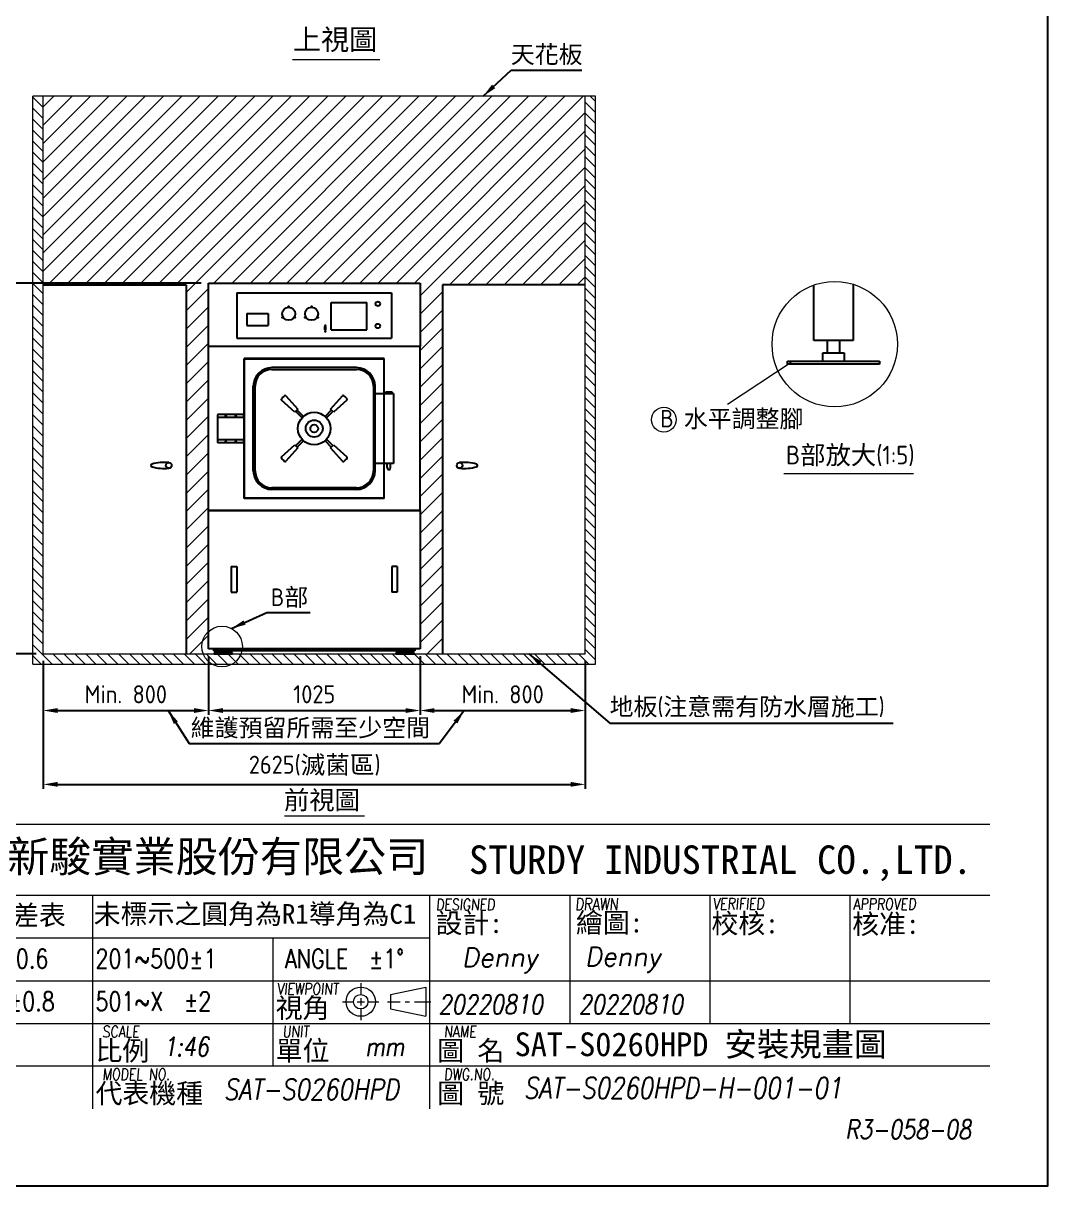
# Model space of a CAD drawing. Header units: millimetres. Extents: x -215875 to 13478, y -2277 to 9476.
# Drawn here: x 8515 to 13478, y 0 to 5631 of the extents above; entities that cross this region are included whole.
import ezdxf

# ---------------------------------------------------------------- set-up
doc = ezdxf.new("R2010")
doc.units = ezdxf.units.MM
doc.header["$MEASUREMENT"] = 0
doc.linetypes.add('HIDDEN', pattern=[9.525, 6.35, -3.175])
doc.layers.get('0').update_dxf_attribs({"lineweight": 25})
for name, color, linetype, lineweight in [('D', 3, 'Continuous', 13), ('DIM', 3, 'Continuous', 9), ('F', 7, 'Continuous', 15), ('H', 2, 'HIDDEN', 15), ('S', 4, 'Continuous', 15), ('T', 4, 'Continuous', 15)]:
    doc.layers.add(name, color=color, linetype=linetype, lineweight=lineweight)
doc.styles.get("Standard").update_dxf_attribs({"font": 'KAIU.TTF'})
doc.styles.add('STU25', font='isocp2.shx')
doc.styles.add('Text', font='romans.shx', dxfattribs={"width": 0.8, "oblique": 10})
doc.dimstyles.new('STU25', dxfattribs={"dimscale": 35, "dimtxt": 2.5, "dimasz": 2, "dimexe": 0.6, "dimexo": 1, "dimgap": 1, "dimtad": 1, "dimdsep": 46, "dimtxsty": 'STU25', "dimcen": 2, "dimazin": 2, "dimtfac": 1, "dimtmove": 0, "dimatfit": 3, "dimfxl": 0, "dimtolj": 1, "dimtzin": 0, "dimarcsym": 0})
doc.dimstyles.new('STU25$7', dxfattribs={"dimscale": 35, "dimtxt": 2.5, "dimasz": 2, "dimexe": 1.25, "dimexo": 0.625, "dimgap": 1, "dimtad": 0, "dimdec": 4, "dimdsep": 46, "dimtxsty": 'STU25', "dimcen": 2.5, "dimazin": 2, "dimtfac": 1, "dimtdec": 4, "dimtmove": 0, "dimatfit": 3, "dimfxl": 0, "dimtolj": 1, "dimtzin": 0, "dimarcsym": 0})

# ---------------------------------------------------------------- blocks, each defined once
blk = doc.blocks.new('*D1')
at = {"layer": 'D', "color": 0, "lineweight": -2}
for p, q in [((8612.4, 2542.1), (8612.4, 1923.1)), ((11237.4, 2542.1), (11237.4, 1923.1)), ((8682.4, 1944.1), (11167.4, 1944.1))]:
    blk.add_line(p, q, dxfattribs=at)
at = {"layer": 'D', "color": 0}
for points in [[(8682.4, 1955.8), (8682.4, 1932.4), (8612.4, 1944.1)], [(11167.4, 1932.4), (11167.4, 1955.8), (11237.4, 1944.1)]]:
    blk.add_solid(points, dxfattribs=at)
at = {"layer": 'Defpoints', "color": 0}
for p in [(8612.4, 2577.1), (11237.4, 2577.1), (11237.4, 1944.1)]:
    blk.add_point(p, dxfattribs=at)
at = {"layer": 'D', "color": 0, "insert": (9927.3, 2034.2), "char_height": 87.5, "attachment_point": 5, "style": 'STU25'}
blk.add_mtext('\\A1;2625({\\f標楷體|b0|i0|c136|p65;滅菌區})', dxfattribs=at)
blk = doc.blocks.new('*D2')
at = {"layer": 'D', "color": 0, "lineweight": -2}
for p, q in [((8612.4, 2542.1), (8612.4, 2280.8)), ((9412.4, 2565.1), (9412.4, 2280.8)), ((8682.4, 2301.8), (9342.4, 2301.8))]:
    blk.add_line(p, q, dxfattribs=at)
at = {"layer": 'D', "color": 0}
for points in [[(8682.4, 2313.4), (8682.4, 2290.1), (8612.4, 2301.8)], [(9342.4, 2290.1), (9342.4, 2313.4), (9412.4, 2301.8)]]:
    blk.add_solid(points, dxfattribs=at)
at = {"layer": 'Defpoints', "color": 0}
for p in [(9412.4, 2600.1), (8612.4, 2577.1), (9412.4, 2301.8)]:
    blk.add_point(p, dxfattribs=at)
at = {"layer": 'D', "color": 0, "insert": (9012.4, 2380.5), "char_height": 87.5, "attachment_point": 5, "style": 'STU25'}
blk.add_mtext('\\A1;Min. 800', dxfattribs=at)
blk = doc.blocks.new('*D3')
at = {"layer": 'D', "color": 0, "lineweight": -2}
for p, q in [((10437.4, 2565.1), (10437.4, 2280.8)), ((11237.4, 2542.1), (11237.4, 2280.8)), ((10507.4, 2301.8), (11167.4, 2301.8))]:
    blk.add_line(p, q, dxfattribs=at)
at = {"layer": 'D', "color": 0}
for points in [[(10507.4, 2313.4), (10507.4, 2290.1), (10437.4, 2301.8)], [(11167.4, 2290.1), (11167.4, 2313.4), (11237.4, 2301.8)]]:
    blk.add_solid(points, dxfattribs=at)
at = {"layer": 'Defpoints', "color": 0}
for p in [(10437.4, 2600.1), (11237.4, 2577.1), (11237.4, 2301.8)]:
    blk.add_point(p, dxfattribs=at)
at = {"layer": 'D', "color": 0, "insert": (10837.4, 2380.5), "char_height": 87.5, "attachment_point": 5, "style": 'STU25'}
blk.add_mtext('\\A1;Min. 800', dxfattribs=at)
blk = doc.blocks.new('*D4')
at = {"layer": 'D', "color": 0, "lineweight": -2}
for p, q in [((9377.4, 4372.1), (8409.3, 4372.1)), ((8430.3, 4302.1), (8430.3, 2647.1)), ((8577.4, 2577.1), (8409.3, 2577.1))]:
    blk.add_line(p, q, dxfattribs=at)
at = {"layer": 'D', "color": 0}
for points in [[(8442, 4302.1), (8418.6, 4302.1), (8430.3, 4372.1)], [(8418.6, 2647.1), (8442, 2647.1), (8430.3, 2577.1)]]:
    blk.add_solid(points, dxfattribs=at)
at = {"layer": 'Defpoints', "color": 0}
for p in [(9412.4, 4372.1), (8430.3, 2577.1), (8612.4, 2577.1)]:
    blk.add_point(p, dxfattribs=at)
at = {"layer": 'D', "color": 0, "insert": (8351.6, 3477.1), "char_height": 87.5, "attachment_point": 5, "rotation": 90, "style": 'STU25'}
blk.add_mtext('\\A1;1795', dxfattribs=at)
blk = doc.blocks.new('*D7')
at = {"layer": 'D', "color": 0, "lineweight": -2}
for p, q in [((9412.4, 2565.1), (9412.4, 2280.8)), ((10437.4, 2565.1), (10437.4, 2280.8)), ((9482.4, 2301.8), (10367.4, 2301.8))]:
    blk.add_line(p, q, dxfattribs=at)
at = {"layer": 'D', "color": 0}
for points in [[(9482.4, 2313.4), (9482.4, 2290.1), (9412.4, 2301.8)], [(10367.4, 2290.1), (10367.4, 2313.4), (10437.4, 2301.8)]]:
    blk.add_solid(points, dxfattribs=at)
at = {"layer": 'Defpoints', "color": 0}
for p in [(9412.4, 2600.1), (10437.4, 2600.1), (10437.4, 2301.8)]:
    blk.add_point(p, dxfattribs=at)
at = {"layer": 'D', "color": 0, "insert": (9924.9, 2380.5), "char_height": 87.5, "attachment_point": 5, "style": 'STU25'}
blk.add_mtext('\\A1;1025', dxfattribs=at)

msp = doc.modelspace()

# ---------------------------------------------------------------- hatches: boundary and pattern name
at = {"layer": 'DIM'}
h = msp.add_hatch(dxfattribs=at)
h.set_pattern_fill('ANSI31', color=256, scale=500, style=0)
h.set_pattern_definition([(45, (210710.774, 34612.7), (-44.194174, 44.194174), [])])
h.paths.add_polyline_path([(11237.38, 4587.14), (11237.38, 5277.14), (8612.38, 5277.14), (8612.38, 4364.075), (9304.095, 4364.075), (9304.095, 2577.14), (9412.38, 2577.14), (9412.38, 2600.14), (9412.38, 3270.14), (9412.38, 4065.14), (9412.38, 4372.14), (10437.38, 4372.14), (10437.38, 4065.14), (10437.38, 4065.14), (10437.38, 3270.14), (10437.38, 2600.14), (10437.38, 2577.14), (10545.664, 2577.14), (10545.664, 4364.075), (11237.38, 4364.075), (11237.38, 4577.14)])
at = {"layer": 'H'}
h = msp.add_hatch(dxfattribs=at)
h.set_pattern_fill('ANSI31', color=256, scale=300, angle=90, style=0)
h.set_pattern_definition([(135, (210710.774, 34612.7), (-26.516504, -26.516504), [])])
h.paths.add_polyline_path([(8612.38, 2577.14), (8612.38, 5277.14), (8562.38, 5277.14), (8562.38, 2527.14), (11287.38, 2527.14), (11287.38, 5277.14), (11237.38, 5277.14), (11237.38, 2577.14), (10409.38, 2577.14), (10320.38, 2577.14), (9529.38, 2577.14), (9440.38, 2577.14)])

# ---------------------------------------------------------------- linework, layer by layer
for p, q in [((8612.38, 4364.075), (9304.095, 4364.075)), ((9304.095, 4364.075), (9304.095, 2577.14)), ((9412.38, 4372.14), (10437.38, 4372.14)), ((9412.38, 4065.14), (9412.38, 4372.14)), ((10437.38, 4372.14), (10437.38, 4065.14)), ((10545.664, 4364.075), (10545.664, 2577.14)), ((11237.38, 4364.075), (10545.664, 4364.075)), ((12345.089, 4093.938), (12345.089, 4362.762)), ((12535.089, 4366.738), (12535.089, 4093.938)), ((9549.88, 4325.64), (10299.88, 4325.64)), ((9549.88, 4325.64), (9549.88, 4105.64)), ((10299.88, 4325.64), (10299.88, 4105.64)), ((9597.768, 4224.496), (9701.768, 4224.496)), ((9597.768, 4224.496), (9597.768, 4166.496)), ((9701.768, 4224.496), (9701.768, 4166.496)), ((10007.268, 4145.496), (10007.268, 4278.496)), ((10007.268, 4278.496), (10180.268, 4278.496)), ((10180.268, 4145.496), (10180.268, 4278.496)), ((9597.768, 4166.496), (9701.768, 4166.496)), ((10007.268, 4145.496), (10180.268, 4145.496)), ((10437.38, 4065.14), (9412.38, 4065.14)), ((9412.38, 3270.14), (9412.38, 4065.14)), ((10437.38, 4065.14), (9412.38, 4065.14)), ((9549.88, 4105.64), (10299.88, 4105.64)), ((10437.38, 3270.14), (10437.38, 4065.14)), ((12535.089, 4093.938), (12345.089, 4093.938)), ((12410.089, 4093.938), (12410.089, 4033.938)), ((12470.089, 4033.938), (12470.089, 4093.938)), ((10264.38, 4007.14), (9585.38, 4007.14)), ((9585.38, 3328.14), (9585.38, 4007.14)), ((10264.38, 4007.14), (9585.38, 4007.14)), ((9585.38, 3328.14), (9585.38, 4007.14)), ((10264.38, 3328.14), (10264.38, 4007.14)), ((10264.38, 3837.64), (10264.38, 4007.14)), ((12388.127, 3993.938), (12388.127, 4033.938)), ((12388.127, 4033.938), (12492.05, 4033.938)), ((12492.05, 4033.938), (12492.05, 3993.938)), ((10129.88, 3962.64), (9719.88, 3962.64)), ((9719.88, 3954.34), (10129.88, 3954.34)), ((12217.589, 3978.938), (12217.589, 3993.938)), ((12217.589, 3993.938), (12662.589, 3993.938)), ((12662.589, 3978.938), (12217.589, 3978.938)), ((12662.589, 3993.938), (12662.589, 3978.938)), ((9629.88, 3462.64), (9629.88, 3872.64)), ((9638.18, 3462.64), (9638.18, 3872.64)), ((10211.58, 3872.64), (10211.58, 3462.64)), ((10219.88, 3462.64), (10219.88, 3872.64)), ((10219.88, 3837.64), (10309.38, 3837.64)), ((10271.88, 3844.14), (10272.38, 3844.64)), ((10271.88, 3838.14), (10271.88, 3844.14)), ((10272.38, 3837.64), (10271.88, 3838.14)), ((10272.38, 3844.64), (10301.38, 3844.64)), ((10301.38, 3837.64), (10272.38, 3837.64)), ((10301.38, 3844.64), (10301.88, 3844.14)), ((10301.88, 3838.14), (10301.38, 3837.64)), ((10301.88, 3844.14), (10301.88, 3838.14)), ((10309.38, 3837.64), (10309.38, 3497.64)), ((9831.298, 3746.373), (9766.598, 3804.709)), ((9787.811, 3825.922), (9846.148, 3761.222)), ((10003.612, 3761.222), (10061.948, 3825.922)), ((10083.162, 3804.709), (10018.461, 3746.373)), ((9457.38, 3600.64), (9457.38, 3734.64)), ((9457.38, 3722.64), (9585.38, 3722.64)), ((9459.38, 3736.64), (9581.38, 3736.64)), ((9583.38, 3722.64), (9583.38, 3734.64)), ((9846.148, 3761.222), (9831.298, 3746.373)), ((9835.364, 3750.438), (9865.938, 3719.865)), ((9872.655, 3726.582), (9842.082, 3757.156)), ((10007.678, 3757.156), (9977.104, 3726.582)), ((9983.822, 3719.865), (10014.395, 3750.438)), ((10018.461, 3746.373), (10003.612, 3761.222)), ((9585.38, 3612.64), (9457.38, 3612.64)), ((9583.38, 3600.64), (9583.38, 3612.64)), ((9865.938, 3615.416), (9835.364, 3584.842)), ((9842.082, 3578.125), (9872.655, 3608.698)), ((9977.104, 3608.698), (10007.678, 3578.125)), ((10014.395, 3584.842), (9983.822, 3615.416)), ((9581.38, 3598.64), (9459.38, 3598.64)), ((9766.982, 3530.918), (9831.298, 3588.908)), ((9846.148, 3574.059), (9787.811, 3509.359)), ((9831.298, 3588.908), (9846.148, 3574.059)), ((10003.612, 3574.059), (10018.461, 3588.908)), ((10061.602, 3509.743), (10003.612, 3574.059)), ((10018.461, 3588.908), (10083.162, 3530.572)), ((10309.38, 3497.64), (10219.88, 3497.64)), ((10264.38, 3328.14), (10264.38, 3497.64)), ((10278.88, 3479.64), (10278.88, 3497.64)), ((10294.88, 3479.64), (10294.88, 3497.64)), ((10278.88, 3479.64), (10280.88, 3469.64)), ((10280.88, 3469.64), (10292.88, 3469.64)), ((10292.88, 3469.64), (10294.88, 3479.64)), ((10129.88, 3380.94), (9719.88, 3380.94)), ((10264.38, 3328.14), (9585.38, 3328.14)), ((10264.38, 3328.14), (9585.38, 3328.14)), ((10129.88, 3372.64), (9719.88, 3372.64)), ((9412.38, 3270.14), (10437.38, 3270.14)), ((9412.38, 2600.14), (9412.38, 3270.14)), ((10437.38, 3270.14), (9412.38, 3270.14)), ((10437.38, 3270.14), (10437.38, 2600.14)), ((9522.38, 3000.14), (9522.38, 2875.14)), ((9522.38, 3000.14), (9549.38, 3000.14)), ((9549.38, 3000.14), (9549.38, 2875.14)), ((10300.38, 3000.14), (10300.38, 2875.14)), ((10327.38, 3000.14), (10300.38, 3000.14)), ((10327.38, 3000.14), (10327.38, 2875.14)), ((9522.38, 2875.14), (9549.38, 2875.14)), ((10327.38, 2875.14), (10300.38, 2875.14)), ((10437.38, 2600.14), (9412.38, 2600.14)), ((9437.38, 2600.14), (9437.38, 2590.14)), ((10412.38, 2590.14), (9437.38, 2590.14)), ((9471.601, 2581.14), (9471.601, 2590.14)), ((9498.159, 2590.14), (9471.601, 2590.14)), ((9478.24, 2590.14), (9478.24, 2581.14)), ((9491.519, 2590.14), (9491.519, 2581.14)), ((9498.159, 2581.14), (9498.159, 2590.14)), ((10351.601, 2581.14), (10351.601, 2590.14)), ((10378.159, 2590.14), (10351.601, 2590.14)), ((10358.24, 2590.14), (10358.24, 2581.14)), ((10371.519, 2590.14), (10371.519, 2581.14)), ((10378.159, 2581.14), (10378.159, 2590.14)), ((10412.38, 2600.14), (10412.38, 2590.14)), ((9529.38, 2581.14), (9440.38, 2581.14)), ((9440.38, 2581.14), (9440.38, 2577.14)), ((9440.38, 2577.14), (9529.38, 2577.14)), ((9529.38, 2577.14), (9529.38, 2581.14)), ((10409.38, 2581.14), (10320.38, 2581.14)), ((10320.38, 2581.14), (10320.38, 2577.14)), ((10320.38, 2577.14), (10409.38, 2577.14)), ((10409.38, 2577.14), (10409.38, 2581.14))]:
    msp.add_line(p, q)
msp.add_lwpolyline([(9975.418, 4145.496), (9981.118, 4145.496), (9981.118, 4159.496), (9975.418, 4159.496)], close=True)
msp.add_lwpolyline([(10262.38, 3497.64), (10262.38, 3330.14), (9587.38, 3330.14), (9587.38, 4005.14), (10262.38, 4005.14), (10262.38, 3837.64)])
for centre, radius in [((10233.268, 4271.996), 11), ((9801.268, 4223.496), 31.5), ((9801.268, 4259.496), 1.25), ((9911.768, 4223.496), 31.5), ((9911.768, 4259.496), 1.25), ((9770.091, 4205.496), 1.25), ((9832.445, 4205.496), 1.25), ((9880.591, 4205.496), 1.25), ((9942.945, 4205.496), 1.25), ((9978.268, 4167.496), 1.25), ((9978.268, 4167.496), 1.25), ((10233.268, 4163.996), 11), ((9978.268, 4137.496), 1.25), ((9978.268, 4137.496), 1.25), ((9497.38, 3729.64), 2.25), ((9545.38, 3729.64), 2.25), ((9924.88, 3667.64), 78.75), ((9924.88, 3667.64), 41.25), ((9924.88, 3667.64), 18.75), ((9497.38, 3605.64), 2.25), ((9545.38, 3605.64), 2.25), ((9220.472, 3488.974), 13.838), ((10629.287, 3488.974), 13.838)]:
    msp.add_circle(centre, radius)
for centre, radius, start, end in [((9719.88, 3872.64), 90, 90, 180), ((9719.88, 3872.64), 81.7, 90, 180), ((10129.88, 3872.64), 90, 0, 90), ((10129.88, 3872.64), 81.7, 0, 90), ((9770.138, 3808.249), 5.007, 146.352885, 225), ((9812.399, 3780.121), 55.773, 123.647115, 146.352885), ((9784.271, 3822.382), 5.007, 39.078128, 123.647115), ((10065.489, 3822.382), 5.007, 56.352885, 135), ((10037.36, 3780.121), 55.773, 33.647115, 56.352885), ((10079.621, 3808.249), 5.007, 309.078128, 33.647115), ((9459.38, 3734.64), 2, 90, 180), ((9581.38, 3734.64), 2, 0, 90), ((9459.38, 3600.64), 2, 180, 270), ((9581.38, 3600.64), 2, 270, 0), ((9141.456, 3488.974), 7.438, 92.871294, 267.128706), ((9200.842, 3251.091), 252.485, 85.540935, 104.343446), ((9770.138, 3527.032), 5.007, 129.078078, 213.647115), ((9812.399, 3555.16), 55.773, 213.647115, 236.352885), ((9784.271, 3512.899), 5.007, 236.352885, 315), ((10065.489, 3512.899), 5.007, 219.078078, 303.647115), ((10037.36, 3555.16), 55.773, 303.647115, 326.352885), ((10079.621, 3527.032), 5.007, 326.352885, 45), ((10648.917, 3251.091), 252.485, 75.656554, 94.459065), ((10708.304, 3488.974), 7.438, 272.871294, 87.128706), ((9200.842, 3726.856), 252.485, 255.656554, 274.459065), ((9719.88, 3462.64), 90, 180, 270), ((9719.88, 3462.64), 81.7, 180, 270), ((10129.88, 3462.64), 90, 270, 0), ((10129.88, 3462.64), 81.7, 270, 0), ((10648.917, 3726.856), 252.485, 265.540935, 284.343446)]:
    msp.add_arc(centre, radius, start, end)
at = {"layer": 'D'}
for p, q in [((9819.465, 5455.154), (10242.359, 5455.154)), ((12235.524, 3987.637), (11927.479, 3783.297)), ((12199.697, 3450.485), (12827.146, 3450.485)), ((9781.269, 1791.211), (10167.7, 1791.211))]:
    msp.add_line(p, q, dxfattribs=at)
for centre, radius in [((12446.124, 4076.324), 303.734), ((11618.385, 3710.367), 60), ((9478.545, 2611.708), 98.378)]:
    msp.add_circle(centre, radius, dxfattribs=at)
at = {"layer": 'Defpoints', "color": 6}
msp.add_lwpolyline([(0, 9476), (0, 0), (13478, 0), (13478, 9476)], close=True, dxfattribs=at)
at = {"layer": 'F', "color": 7}
for p, q in [((7171.889, 1752.111), (13197.889, 1752.111)), ((7171.889, 1752.111), (13197.889, 1752.111)), ((9722.345, 1752.111), (13197.889, 1752.111)), ((9722.345, 1752.111), (13197.889, 1752.111)), ((7171.889, 1407.111), (13197.889, 1407.111)), ((8850.889, 1407.111), (8850.889, 786.111)), ((11162.389, 1407.111), (11162.389, 786.111)), ((11840.889, 1407.111), (11840.889, 786.111)), ((12519.389, 1407.111), (12519.389, 786.111)), ((7171.889, 1200.111), (10483.889, 1200.111)), ((9724.889, 1200.111), (9724.889, 786.111)), ((7171.889, 993.111), (13197.889, 993.111)), ((9885.889, 993.111), (13197.889, 993.111)), ((10483.889, 993.111), (13197.889, 993.111)), ((7171.889, 786.111), (13197.889, 786.111)), ((9724.889, 786.111), (9724.889, 579.111)), ((10483.889, 786.111), (10483.889, 372.111)), ((13197.889, 579.111), (7171.889, 579.111))]:
    msp.add_line(p, q, dxfattribs=at)
at = {"layer": 'F'}
for p, q in [((10483.889, 1407.111), (10483.889, 786.111)), ((8850.889, 786.111), (8850.889, 372.111))]:
    msp.add_line(p, q, dxfattribs=at)
at = {"layer": 'F', "color": 0}
for p, q in [((10150.2, 980.528), (10150.2, 926.617)), ((10293.573, 926.617), (10464.88, 962.472)), ((10464.88, 962.472), (10464.88, 820.646)), ((10150.2, 909.278), (10150.2, 873.84)), ((10293.573, 926.617), (10293.573, 856.501)), ((10061.231, 891.559), (10115.142, 891.559)), ((10132.481, 891.559), (10167.919, 891.559)), ((10150.2, 856.501), (10150.2, 802.59)), ((10185.258, 891.559), (10238.009, 891.559)), ((10280.338, 891.559), (10341.05, 891.559)), ((10293.573, 856.501), (10464.88, 820.646)), ((10365.53, 891.559), (10387.073, 891.559)), ((10410.164, 891.559), (10489.206, 891.559))]:
    msp.add_line(p, q, dxfattribs=at)
for radius in [70.913, 35.058]:
    msp.add_circle((10150.2, 891.559), radius, dxfattribs=at)
at = {"layer": 'S'}
for p, q in [((8562.38, 2527.14), (8562.38, 5277.14)), ((11287.38, 5277.14), (8562.38, 5277.14)), ((8612.38, 2577.14), (8612.38, 5277.14)), ((11237.38, 2577.14), (11237.38, 5277.14)), ((11287.38, 2527.14), (11287.38, 5277.14)), ((8612.38, 2577.14), (11237.38, 2577.14)), ((8562.38, 2527.14), (11287.38, 2527.14))]:
    msp.add_line(p, q, dxfattribs=at)

# ---------------------------------------------------------------- texts
at = {"attachment_point": 1, "style": 'STU25'}
for s, insert, char_height in [('{\\f標楷體|b0|i0|c136|p65;新駿實業股份有限公司}', (8438.062, 1669.217), 149.5), ('{\\f標楷體|b0|i0|c136|p65;STURDY\\H0.9667x; \\H1.034x;INDUSTRIAL CO.,LTD.}', (10674.286, 1648.517), 138)]:
    msp.add_mtext(s, dxfattribs=dict(at, insert=insert, char_height=char_height))
at = {"layer": 'D', "color": 4}
msp.add_text('SAT-S0260HPD 安裝規畫圖', height=115, dxfattribs=at).set_placement((10895.427, 627.637))
at = {"layer": 'D', "color": 11, "attachment_point": 1}
for s, insert, char_height in [('上視圖', (9821.364, 5601.908), 100), ('{{\\C3;天花板}}', (10876.835, 5522.037), 85)]:
    msp.add_mtext(s, dxfattribs=dict(at, insert=insert, char_height=char_height))
at = {"layer": 'D', "attachment_point": 1}
for s, insert, char_height in [('{\\Fisocp2.shx;\\C3;B \\f標楷體|b0|i0|c136|p65;水平調整腳}', (11601.294, 3757.958), 85), ('{\\Fisocp2.shx;\\C11;B\\f標楷體|b0|i0|c136|p65;部放大\\Fisocp2.shx;(1:5)}', (12209.93, 3584.197), 90), ('{\\Fisocp2.shx;\\C3;B\\f標楷體|b0|i0|c136|p65;部}', (9714.977, 2893.025), 85), ('{\\C3;地板\\Fisocp2.shx;(\\f標楷體|b0|i0|c136|p65;注意需有防水層施工\\Fisocp2.shx;)}', (11355.6, 2363.113), 85), ('{\\C3;維護預留所需至少空間}', (9326.491, 2260.922), 85), ('{\\C11;前視圖}', (9778.095, 1913.319), 90)]:
    msp.add_mtext(s, dxfattribs=dict(at, insert=insert, char_height=char_height))
at = {"layer": 'F', "lineweight": -3}
for s, height, p in [('未標註者一般公差表', 95.4842, (7549.298, 1262.711)), ('未標示之圓角為R1導角為C1', 95.48421, (8856.85, 1268.894)), ('設計:', 95.4842, (10512.813, 1223.905)), ('繪圖:', 95.4842, (11192.553, 1226.526)), ('校核:', 95.4842, (11848.967, 1222.449)), ('核准:', 95.4842, (12530.949, 1219.893)), ('視角', 95.4842, (9738.457, 813.714)), ('比例', 95.4842, (8865.434, 606.714)), ('單位', 95.4842, (9738.457, 606.714)), ('圖 名', 95.4842, (10520.157, 606.714)), ('代表機種', 95.4842, (8865.434, 399.714)), ('圖 號', 95.4842, (10520.157, 399.714))]:
    msp.add_text(s, height=height, dxfattribs=at).set_placement(p)
at = {"layer": 'F', "color": 1, "lineweight": 15, "style": 'Text', "oblique": 5, "width": 0.8}
for s, height, p in [('DESIGNED', 55.2, (10514.118, 1334.552)), ('DRAWN', 57.2905, (11188.729, 1335.578)), ('VERIFIED', 55.2, (11855.153, 1338.141)), ('APPROVED', 55.2, (12535.01, 1336.865)), ('VIEWPOINT', 55.2, (9744.12, 925.989)), ('SCALE', 55.2, (8898.165, 718.989)), ('UNIT', 55.2, (9771.187, 718.989)), ('NAME', 55.2, (10552.888, 718.989)), ('MODEL NO.', 55.2, (8898.165, 511.989)), ('DWG.NO.', 55.2, (10552.888, 511.989))]:
    msp.add_text(s, height=height, dxfattribs=at).set_placement(p)
at = {"layer": 'F', "lineweight": 20, "style": 'Text', "width": 0.8}
for s, p in [('51~100±0.6', (8018.557, 1053.934)), ('201~500±1', (8865.07, 1053.934)), ('ANGLE  ±1%%D', (9783.097, 1053.934)), ('101~200±0.8', (7986.845, 846.934)), ('501~X  ±2', (8865.07, 846.934))]:
    msp.add_text(s, height=92, dxfattribs=at).set_placement(p)
at = {"layer": 'T', "lineweight": 20, "style": 'Text', "oblique": 10}
for p in [(10640.669, 1059.653), (11236.105, 1064.32)]:
    msp.add_text('Denny', height=92, dxfattribs=at).set_placement(p)
at = {"layer": 'T', "lineweight": 20, "style": 'Text', "oblique": 10, "width": 0.8}
for s, height, p in [('20220810', 92, (10527.689, 832.302)), ('20220810', 92, (11206.189, 832.302)), ('1:46', 92, (9193.376, 628.025)), ('mm', 92, (10171.25, 628.286)), ('SAT-S0260HPD', 101.2, (9486.713, 415.81)), ('SAT-S0260HPD-H-001-01', 101.2, (10940.359, 423.384))]:
    msp.add_text(s, height=height, dxfattribs=at).set_placement(p)
at = {"layer": 'T', "linetype": 'Continuous', "lineweight": 20, "insert": (12497.515, 318.957), "char_height": 92, "attachment_point": 1, "style": 'Text'}
msp.add_mtext('R3-058-08', dxfattribs=at)

# ---------------------------------------------------------------- dimensions: what is measured, and where the dimension line sits
at = {"layer": 'D'}
dim = msp.add_linear_dim(base=(8430.309, 2577.14), p1=(9412.38, 4372.14), p2=(8612.38, 2577.14), angle=90, dimstyle='STU25', dxfattribs=at)
dim.commit()
dim.dimension.update_dxf_attribs({"geometry": '*D4', "text_midpoint": (8430.309, 3477.14), "dimtype": 160})
for base, p1, p2, text, picture, middle in [((9412.38, 2301.758), (8612.38, 2577.14), (9412.38, 2600.14), 'Min. <>', '*D2', (9012.38, 2301.758)), ((11237.38, 2301.758), (10437.38, 2600.14), (11237.38, 2577.14), 'Min. <>', '*D3', (10837.38, 2301.758)), ((11237.38, 1944.117), (8612.38, 2577.14), (11237.38, 2577.14), '<>({\\f標楷體|b0|i0|c136|p65;滅菌區})', '*D1', (9927.306, 1944.117))]:
    dim = msp.add_linear_dim(base=base, p1=p1, p2=p2, text=text, dimstyle='STU25', dxfattribs=at)
    dim.commit()
    dim.dimension.update_dxf_attribs({"geometry": picture, "text_midpoint": middle, "dimtype": 160})
dim = msp.add_linear_dim(base=(10437.38, 2301.758), p1=(9412.38, 2600.14), p2=(10437.38, 2600.14), dimstyle='STU25', dxfattribs=at)
dim.commit()
dim.dimension.update_dxf_attribs({"geometry": '*D7', "text_midpoint": (9924.88, 2380.508)})

# ---------------------------------------------------------------- leaders
for points, override in [([(10742.823, 5277.14), (10878.454, 5403.891), (11220.518, 5403.891)], {"dimgap": 1, "dimtad": 0}), ([(9523.399, 2699.265), (9695.842, 2776.108), (9904.94, 2776.108)], {"dimgap": 1, "dimtad": 0}), ([(10964.692, 2577.14), (11356.289, 2240.232), (12728.481, 2240.232)], {"dimgap": 1, "dimtad": 0}), ([(9216.798, 2301.758), (9318.874, 2142.439), (10532.311, 2142.439)], {"dimexe": 0.6, "dimexo": 1, "dimtad": 1, "dimdec": 2, "dimcen": 2, "dimtdec": 2}), ([(10650.922, 2301.758), (10532.311, 2142.439)], {"dimexe": 0.6, "dimexo": 1, "dimtad": 1, "dimdec": 2, "dimcen": 2, "dimtdec": 2})]:
    msp.add_leader(points, dimstyle='STU25$7', override=override, dxfattribs=at)

doc.saveas('drawing.dxf')
